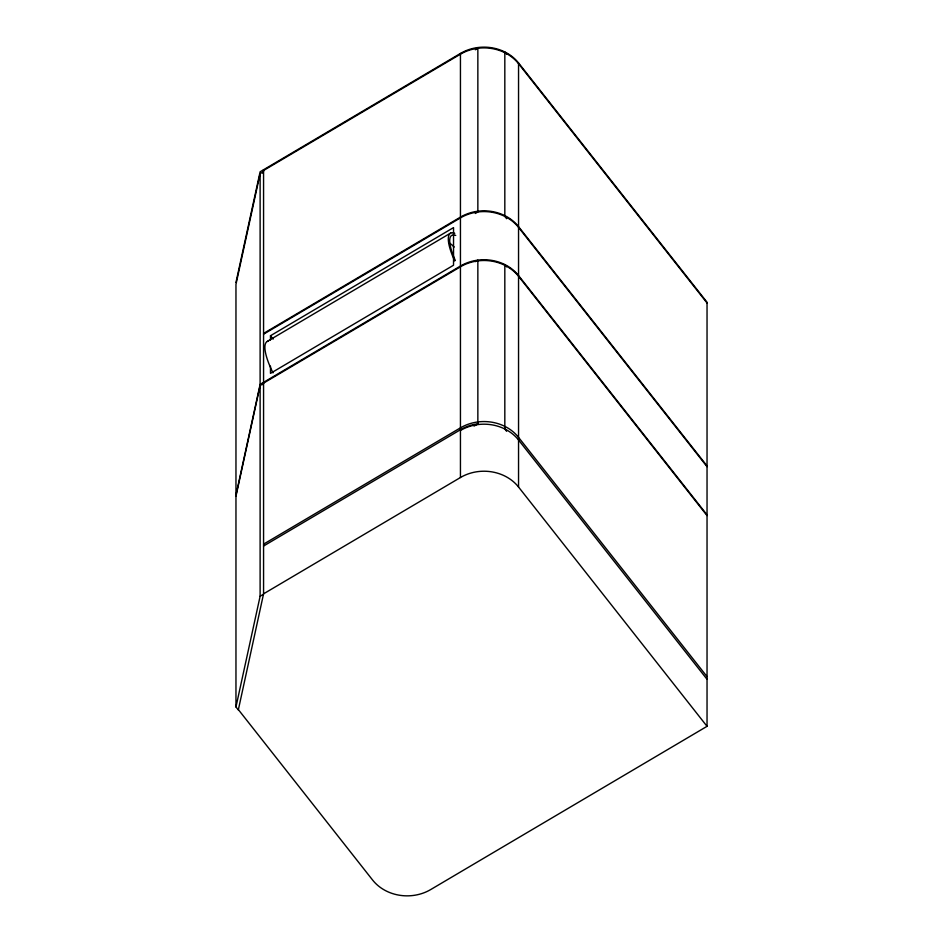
<?xml version="1.0" encoding="UTF-8"?>
<svg xmlns="http://www.w3.org/2000/svg" width="943" height="943" viewBox="0 0 943 943"><rect width="100%" height="100%" fill="white"/><g stroke="black" fill="none" stroke-linecap="round" stroke-linejoin="round"><path stroke-width="1.41" d="M235.962 282.487L260.115 171.791L460.443 53.445A41.81 36.211 0 0 1 518.544 62.945L707.038 302.243L707.038 726.322L430.715 889.555A41.81 36.211 0 0 1 372.615 880.055L238.32 709.56M263.568 171.626L260.115 173.665L235.962 284.362L235.962 706.944L238.32 709.926L263.568 593.831L460.443 477.523A41.81 36.211 0 0 1 518.544 487.024L707.038 726.322M262.944 173.359L263.568 169.74L263.568 594.208L260.115 596.247L235.962 706.944M235.962 495.087L260.115 384.39L460.443 266.044A41.81 36.211 0 0 1 518.544 275.556L707.038 514.843M235.962 496.218L260.115 385.522L263.568 383.483M263.026 384.862L263.568 382.351M263.568 170.494L460.443 54.187A41.81 36.211 0 0 1 518.544 63.7L707.038 302.998M475.319 49.79L477.853 48.293L477.853 211.975L475.319 213.472M263.568 333.433L460.443 217.126A41.81 36.211 0 0 1 518.544 226.638L707.038 465.925M263.568 334.187L460.443 217.88A41.81 36.211 0 0 1 518.544 227.393L707.038 466.679M270.476 340.093L270.476 335.743L453.536 227.605L453.536 265.231L270.476 373.381L270.476 366.143M267.293 341.378L450.695 233.027M263.568 383.106L460.443 266.798A41.81 36.211 0 0 1 518.544 276.299L707.038 515.597M475.319 261.635L477.853 260.138L477.853 423.831L474.058 426.071M263.568 544.158L460.443 427.851A41.81 36.211 0 0 1 518.544 437.363L707.038 676.65M263.568 546.032L460.443 429.737A41.81 36.211 0 0 1 477.853 423.831M506.639 54.258L504.823 51.948L504.823 216.383L506.639 218.693M506.639 266.857L504.823 264.559L504.823 428.994L506.639 431.305M707.038 679.29L518.544 439.992A41.81 36.211 0 0 0 460.443 430.479M270.476 335.743L273.128 339.115M518.544 62.945L518.544 487.024M460.443 53.445L460.443 477.523M260.115 173.665L260.115 596.247M454.738 260.975A39.323 11.08 59.4 0 1 454.738 233.298M273.022 372.85A39.323 11.08 59.4 0 1 268.472 341.177M455.233 260.28A36.848 10.385 59.4 0 1 455.728 235.432M449.163 242.822A37.26 10.503 59.4 0 1 454.208 247.042"/></g></svg>
